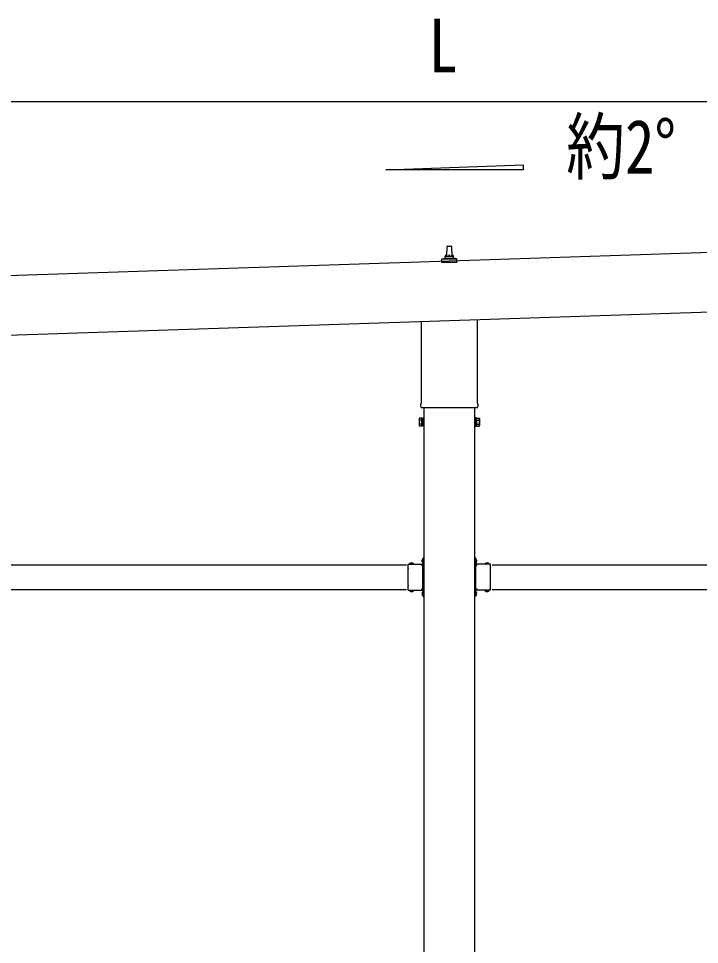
# Model space of a CAD drawing. Units: millimetres, scale not verified. Extents: x -16820 to 16820, y -11880 to 11880.
# Drawn here: x 932 to 2599, y -6312 to -4045 of the extents above; entities that cross this region are included whole.
import ezdxf
from ezdxf.enums import TextEntityAlignment as Align

# ---------------------------------------------------------------- set-up
doc = ezdxf.new("R2010")
doc.units = ezdxf.units.MM
doc.header["$LTSCALE"] = 50
for name, color, linetype in [('0-2_USER1', 3, 'Continuous'), ('0-4_YKK_13', 4, 'Continuous'), ('0-5_YKK_A1', 4, 'Continuous'), ('0-6_YKK_D', 6, 'Continuous')]:
    doc.layers.add(name, color=color, linetype=linetype)
doc.styles.add('ＭＳ ゴシック', font='')
doc.styles.get('ＭＳ ゴシック').set_extended_font_data('MS Gothic')

msp = doc.modelspace()

# ---------------------------------------------------------------- linework, layer by layer
at = {"layer": '0-4_YKK_13'}
for p, q in [((1982, -4602.33), (1990.55, -4602.33)), ((1980.27, -4626.83), (1981, -4603.31)), ((1991.55, -4603.31), (1992.27, -4626.83)), ((1968.02, -4642.33), (1968.02, -4634.62)), ((2004.52, -4642.33), (1968.02, -4642.33)), ((1968.41, -4633.83), (2004.14, -4633.83)), ((1968.79, -4633.64), (1975.51, -4632.02)), ((1975.89, -4631.83), (1996.66, -4631.83)), ((1976.27, -4631.04), (1976.27, -4626.83)), ((1977.27, -4626.83), (1995.27, -4626.83)), ((1996.27, -4631.04), (1996.27, -4626.83)), ((2003.76, -4633.64), (1997.04, -4632.02)), ((2004.52, -4642.33), (2004.52, -4634.62)), ((2054.57, -4782.19), (2054.57, -4986.32)), ((1917.97, -4986.32), (1917.97, -4786.75)), ((1916.27, -4995.09), (1916.27, -4989.59)), ((2054.21, -4998.59), (1918.34, -4998.59)), ((2056.27, -4989.59), (2056.27, -4995.09)), ((1912.27, -5024.59), (1913.03, -5023.28)), ((1912.27, -5024.59), (1912.27, -5041.59)), ((1919.27, -5028.18), (1913.03, -5028.18)), ((2053.27, -5028.18), (2059.52, -5028.18)), ((2060.27, -5024.59), (2059.52, -5023.28)), ((2060.27, -5024.59), (2060.27, -5041.59)), ((1912.27, -5041.59), (1913.03, -5042.91)), ((1919.27, -5038), (1913.03, -5038)), ((1919.27, -5042.91), (1913.03, -5042.91)), ((1921.77, -5042.29), (1919.27, -5042.29)), ((2050.77, -5042.29), (2053.27, -5042.29)), ((2053.27, -5038), (2059.52, -5038)), ((2053.27, -5042.91), (2059.52, -5042.91)), ((2060.27, -5041.59), (2059.52, -5042.91)), ((1918.07, -5373.09), (1923.77, -5373.09)), ((1922.17, -5371.97), (1919.52, -5370.64)), ((1921.31, -5368.36), (1921.47, -5368.36)), ((1922.17, -5365.59), (1923.77, -5365.59)), ((1922.17, -5382.55), (1922.17, -5365.59)), ((1922.17, -5369.06), (1922.17, -5377.13)), ((1923.77, -5370.09), (1922.17, -5370.09)), ((1922.17, -5371.09), (1923.77, -5371.09)), ((2050.37, -5365.59), (2048.77, -5365.59)), ((2048.77, -5370.09), (2050.37, -5370.09)), ((2050.37, -5371.09), (2048.77, -5371.09)), ((2054.47, -5373.09), (2048.77, -5373.09)), ((2050.37, -5382.55), (2050.37, -5365.59)), ((2050.37, -5369.06), (2050.37, -5377.13)), ((2050.37, -5371.97), (2053.03, -5370.64)), ((2051.24, -5368.36), (2051.07, -5368.36)), ((1885.77, -5391.38), (1885.77, -5380.99)), ((1885.77, -5380.99), (1922.17, -5380.99)), ((1885.77, -5433.38), (1885.77, -5392.81)), ((1889.04, -5380.13), (1889.04, -5380.29)), ((1889.74, -5380.99), (1897.81, -5380.99)), ((1892.65, -5380.99), (1891.32, -5378.33)), ((1894.9, -5380.99), (1896.22, -5378.33)), ((1898.51, -5380.13), (1898.51, -5380.29)), ((1921.77, -5382.59), (1918.77, -5382.59)), ((1922.17, -5374.22), (1919.52, -5375.54)), ((1921.31, -5377.83), (1921.47, -5377.83)), ((1921.77, -5391.38), (1921.77, -5384.59)), ((1921.77, -5433.38), (1921.77, -5392.81)), ((1922.17, -5375.09), (1923.77, -5375.09)), ((1923.77, -5376.09), (1922.17, -5376.09)), ((2050.37, -5375.09), (2048.77, -5375.09)), ((2048.77, -5376.09), (2050.37, -5376.09)), ((2050.37, -5374.22), (2053.03, -5375.54)), ((2086.77, -5380.99), (2050.37, -5380.99)), ((2050.77, -5382.59), (2053.77, -5382.59)), ((2050.77, -5391.38), (2050.77, -5384.59)), ((2050.77, -5433.38), (2050.77, -5392.81)), ((2051.24, -5377.83), (2051.07, -5377.83)), ((2074.04, -5380.13), (2074.04, -5380.29)), ((2082.81, -5380.99), (2074.74, -5380.99)), ((2077.65, -5380.99), (2076.32, -5378.33)), ((2079.9, -5380.99), (2081.22, -5378.33)), ((2083.51, -5380.13), (2083.51, -5380.29)), ((2086.77, -5391.38), (2086.77, -5380.99)), ((2086.77, -5433.38), (2086.77, -5392.81)), ((1885.77, -5445.19), (1885.77, -5434.81)), ((1921.77, -5441.59), (1921.77, -5434.81)), ((2050.77, -5441.59), (2050.77, -5434.81)), ((2086.77, -5445.19), (2086.77, -5434.81)), ((1885.77, -5445.19), (1922.17, -5445.19)), ((1889.04, -5446.05), (1889.04, -5445.89)), ((1889.74, -5445.19), (1897.81, -5445.19)), ((1892.65, -5445.19), (1891.32, -5447.85)), ((1894.9, -5445.19), (1896.22, -5447.85)), ((1898.51, -5446.05), (1898.51, -5445.89)), ((1918.77, -5443.59), (1921.77, -5443.59)), ((1922.17, -5451.97), (1919.52, -5450.64)), ((1922.17, -5454.22), (1919.52, -5455.54)), ((1921.31, -5448.36), (1921.47, -5448.36)), ((1921.31, -5457.83), (1921.47, -5457.83)), ((1922.17, -5460.59), (1922.17, -5443.63)), ((1922.17, -5449.06), (1922.17, -5457.13)), ((1922.17, -5451.09), (1923.77, -5451.09)), ((1922.17, -5455.09), (1923.77, -5455.09)), ((1922.17, -5460.59), (1923.77, -5460.59)), ((2050.37, -5451.09), (2048.77, -5451.09)), ((2050.37, -5455.09), (2048.77, -5455.09)), ((2050.37, -5460.59), (2048.77, -5460.59)), ((2050.37, -5460.59), (2050.37, -5443.63)), ((2086.77, -5445.19), (2050.37, -5445.19)), ((2050.37, -5449.06), (2050.37, -5457.13)), ((2050.37, -5451.97), (2053.03, -5450.64)), ((2050.37, -5454.22), (2053.03, -5455.54)), ((2053.77, -5443.59), (2050.77, -5443.59)), ((2051.24, -5448.36), (2051.07, -5448.36)), ((2051.24, -5457.83), (2051.07, -5457.83)), ((2074.04, -5446.05), (2074.04, -5445.89)), ((2082.81, -5445.19), (2074.74, -5445.19)), ((2077.65, -5445.19), (2076.32, -5447.85)), ((2079.9, -5445.19), (2081.22, -5447.85)), ((2083.51, -5446.05), (2083.51, -5445.89))]:
    msp.add_line(p, q, dxfattribs=at)
for points in [[(1919.27, -5042.91), (1919.27, -5023.28), (1913.03, -5023.28)], [(1919.27, -5042.29), (1919.27, -5023.89), (1921.77, -5023.89)], [(2053.27, -5042.29), (2053.27, -5023.89), (2050.77, -5023.89)], [(2053.27, -5042.91), (2053.27, -5023.28), (2059.52, -5023.28)], [(1923.77, -5380.59), (1923.77, -5374.59), (1923.77, -5371.59), (1923.77, -5365.59)], [(2048.77, -5380.59), (2048.77, -5374.59), (2048.77, -5371.59), (2048.77, -5365.59)], [(1921.77, -5384.59), (1918.77, -5384.59), (1918.77, -5380.99)], [(2050.77, -5384.59), (2053.77, -5384.59), (2053.77, -5380.99)], [(1921.77, -5441.59), (1918.77, -5441.59), (1918.77, -5445.19)], [(2050.77, -5441.59), (2053.77, -5441.59), (2053.77, -5445.19)], [(1923.77, -5460.59), (1923.77, -5454.59), (1923.77, -5451.59), (1923.77, -5445.59)], [(2048.77, -5460.59), (2048.77, -5454.59), (2048.77, -5451.59), (2048.77, -5445.59)]]:
    msp.add_lwpolyline(points, dxfattribs=at)
for points in [[(1921.77, -5043.59), (1921.77, -5022.59), (1923.77, -5022.59), (1923.77, -5043.59)], [(2050.77, -5043.59), (2050.77, -5022.59), (2048.77, -5022.59), (2048.77, -5043.59)]]:
    msp.add_lwpolyline(points, close=True, dxfattribs=at)
for centre, radius, start, end in [((1982, -4603.33), 1, 90, 178.60509), ((1990.55, -4603.33), 1, 1.39491, 90), ((1980.36, -4627.46), 4.13, 90, 171.17633), ((1989.61, -4626.83), 4.83, 133.60282, 180), ((1982.94, -4626.83), 4.83, 0, 46.39718), ((1992.19, -4627.46), 4.13, 8.82367, 90), ((1969.02, -4634.62), 1, 103.62699, 180), ((1975.27, -4631.04), 1, 283.62699, 0), ((1977.27, -4627.83), 1, 90, 180), ((1995.27, -4627.83), 1, 0, 90), ((1997.27, -4631.04), 1, 180, 256.37301), ((2003.52, -4634.62), 1, 0, 76.37301), ((1920.27, -4989.59), 4, 125.09963, 180), ((2052.27, -4989.59), 4, 0, 54.90037), ((1920.27, -4995.09), 4, 180, 194.47751), ((1920.27, -4995.09), 4, 194.47751, 241.04498), ((2052.27, -4995.09), 4, 298.95502, 345.52249), ((2052.27, -4995.09), 4, 345.52249, 0), ((1916.62, -5025.73), 4.34, 145.61575, 214.38425), ((1928.52, -5033.09), 16.24, 162.41205, 197.58795), ((2044.03, -5033.09), 16.24, 342.41205, 17.58795), ((2055.93, -5025.73), 4.34, 325.61575, 34.38425), ((1916.62, -5040.45), 4.34, 145.61575, 214.38425), ((2055.93, -5040.45), 4.34, 325.61575, 34.38425), ((1926.07, -5373.09), 7, 140.87645, 180), ((1926.07, -5373.09), 7, 180, 219.12355), ((1921.31, -5369.22), 0.862, 90, 140.87645), ((1921.47, -5369.06), 0.7, 0, 90), ((2051.07, -5369.06), 0.7, 90, 180), ((2051.24, -5369.22), 0.862, 39.12355, 90), ((2046.47, -5373.09), 7, 0, 39.12355), ((2046.47, -5373.09), 7, 320.87645, 0), ((1885.07, -5392.09), 1, 314.427, 45.573), ((1889.9, -5380.13), 0.862, 129.12355, 180), ((1889.74, -5380.29), 0.7, 180, 270), ((1893.77, -5384.89), 7, 90, 129.12355), ((1893.77, -5384.89), 7, 50.87645, 90), ((1897.81, -5380.29), 0.7, 270, 0), ((1897.65, -5380.13), 0.862, 0, 50.87645), ((1921.31, -5376.96), 0.862, 219.12355, 270), ((1921.47, -5377.13), 0.7, 270, 0), ((1922.47, -5392.09), 1, 134.427, 225.573), ((1921.77, -5380.59), 2, 270, 0), ((2050.77, -5380.59), 2, 180, 270), ((2051.07, -5377.13), 0.7, 180, 270), ((2050.07, -5392.09), 1, 314.427, 45.573), ((2051.24, -5376.96), 0.862, 270, 320.87645), ((2074.9, -5380.13), 0.862, 129.12355, 180), ((2074.74, -5380.29), 0.7, 180, 270), ((2078.77, -5384.89), 7, 90, 129.12355), ((2078.77, -5384.89), 7, 50.87645, 90), ((2082.81, -5380.29), 0.7, 270, 0), ((2082.65, -5380.13), 0.862, 0, 50.87645), ((2087.47, -5392.09), 1, 134.427, 225.573), ((1885.07, -5434.09), 1, 314.427, 45.573), ((1922.47, -5434.09), 1, 134.427, 225.573), ((2050.07, -5434.09), 1, 314.427, 45.573), ((2087.47, -5434.09), 1, 134.427, 225.573), ((1889.74, -5445.89), 0.7, 90, 180), ((1889.9, -5446.05), 0.862, 180, 230.87645), ((1893.77, -5441.29), 7, 230.87645, 270), ((1893.77, -5441.29), 7, 270, 309.12355), ((1897.81, -5445.89), 0.7, 0, 90), ((1897.65, -5446.05), 0.862, 309.12355, 0), ((1926.07, -5453.09), 7, 140.87645, 180), ((1926.07, -5453.09), 7, 180, 219.12355), ((1921.31, -5449.22), 0.862, 90, 140.87645), ((1921.31, -5456.96), 0.862, 219.12355, 270), ((1921.47, -5449.06), 0.7, 0, 90), ((1921.47, -5457.13), 0.7, 270, 0), ((1921.77, -5445.59), 2, 0, 90), ((2050.77, -5445.59), 2, 90, 180), ((2051.07, -5449.06), 0.7, 90, 180), ((2051.07, -5457.13), 0.7, 180, 270), ((2051.24, -5449.22), 0.862, 39.12355, 90), ((2051.24, -5456.96), 0.862, 270, 320.87645), ((2046.47, -5453.09), 7, 0, 39.12355), ((2046.47, -5453.09), 7, 320.87645, 0), ((2074.74, -5445.89), 0.7, 90, 180), ((2074.9, -5446.05), 0.862, 180, 230.87645), ((2078.77, -5441.29), 7, 230.87645, 270), ((2078.77, -5441.29), 7, 270, 309.12355), ((2082.81, -5445.89), 0.7, 0, 90), ((2082.65, -5446.05), 0.862, 309.12355, 0)]:
    msp.add_arc(centre, radius, start, end, dxfattribs=at)
at = {"layer": '0-5_YKK_A1'}
for p, q in [((1830.96, -4415.9), (2166.96, -4403.49)), ((2166.96, -4415.9), (1830.96, -4415.9)), ((2166.96, -4403.49), (2166.96, -4415.9)), ((4677.11, -4549.73), (-714.95, -4729.43)), ((-710.12, -4874.35), (4681.94, -4694.61)), ((1923.77, -4998.59), (1923.77, -7856.09)), ((2048.77, -7856.09), (2048.77, -4998.59)), ((290.77, -5383.09), (1881.77, -5383.09)), ((2090.77, -5383.09), (3681.77, -5383.09)), ((290.77, -5443.09), (1881.77, -5443.09)), ((1918.77, -5443.09), (1923.27, -5443.09)), ((2053.77, -5443.09), (2049.27, -5443.09)), ((2090.77, -5443.09), (3681.77, -5443.09))]:
    msp.add_line(p, q, dxfattribs=at)
for points in [[(1918.77, -5383.09), (1923.27, -5383.09), (1923.27, -5443.09)], [(2053.77, -5383.09), (2049.27, -5383.09), (2049.27, -5443.09)]]:
    msp.add_lwpolyline(points, dxfattribs=at)
at = {"layer": '0-6_YKK_D'}
msp.add_line((4499.42, -4248.64), (-532.42, -4248.64), dxfattribs=at)

# ---------------------------------------------------------------- texts
at = {"layer": '0-2_USER1', "style": 'ＭＳ ゴシック', "width": 0.8}
msp.add_text('約2°', height=132, dxfattribs=at).set_placement((2272.33, -4464.2), align=Align.BOTTOM_LEFT)
at = {"layer": '0-6_YKK_D', "style": 'ＭＳ ゴシック', "width": 0.8}
msp.add_text('L', height=132, dxfattribs=at).set_placement((1935.5, -4216.64), align=Align.BOTTOM_LEFT)

doc.saveas('drawing.dxf')
